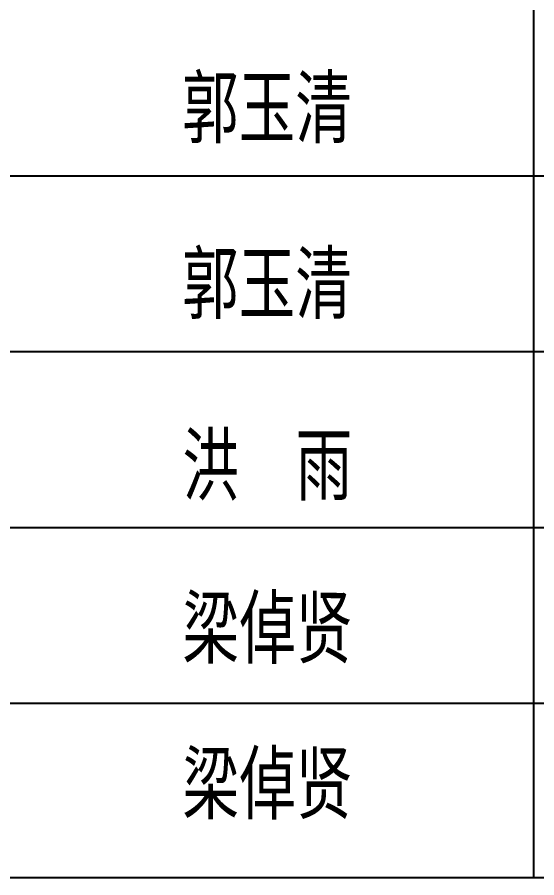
# Model space of a CAD drawing. Extents: x 180850 to 1399066, y 113487 to 334416.
# Drawn here: x 298496 to 300586, y 140984 to 144445 of the extents above; entities that cross this region are included whole.
import ezdxf

# ---------------------------------------------------------------- set-up
doc = ezdxf.new("R2010")
doc.units = 0
doc.header["$LTSCALE"] = 1000
doc.layers.add('PUB_TEXT', color=7, linetype='Continuous')
doc.layers.add('PUB_TITLE', color=4, linetype='Continuous')
doc.styles.add('_gyy_title_ST', font='', dxfattribs={"width": 0.8})
doc.styles.get('_gyy_title_ST').set_extended_font_data('SimSun')

msp = doc.modelspace()

# ---------------------------------------------------------------- linework, layer by layer
at = {"layer": 'PUB_TITLE'}
for p, q in [((300572.79, 145927.43), (300572.79, 140983.95)), ((301986.93, 143806.22), (297037.44, 143806.22)), ((301986.93, 143099.15), (297037.44, 143099.15)), ((301986.93, 142392.08), (297037.44, 142392.08)), ((301986.93, 141685), (297037.44, 141685))]:
    msp.add_line(p, q, dxfattribs=at)
msp.add_lwpolyline([(297037.44, 145927.43), (301986.93, 145927.43), (301986.93, 140983.95), (297037.44, 140983.95)], close=True, dxfattribs=at)
msp.add_lwpolyline([(301986.93, 145927.43), (301986.93, 140983.95), (297037.44, 140983.95)], dxfattribs=at)

# ---------------------------------------------------------------- texts
at = {"layer": 'PUB_TEXT', "color": 3, "style": '_gyy_title_ST', "width": 0.7}
for s, p in [('郭玉清', (299158.99, 143964.01)), ('郭玉清', (299158.99, 143256.94)), ('洪  雨', (299160.58, 142526.65)), ('梁倬贤', (299160.58, 141871)), ('梁倬贤', (299160.58, 141245.26))]:
    msp.add_text(s, height=238.736, dxfattribs=at).set_placement(p)

doc.saveas('drawing.dxf')
